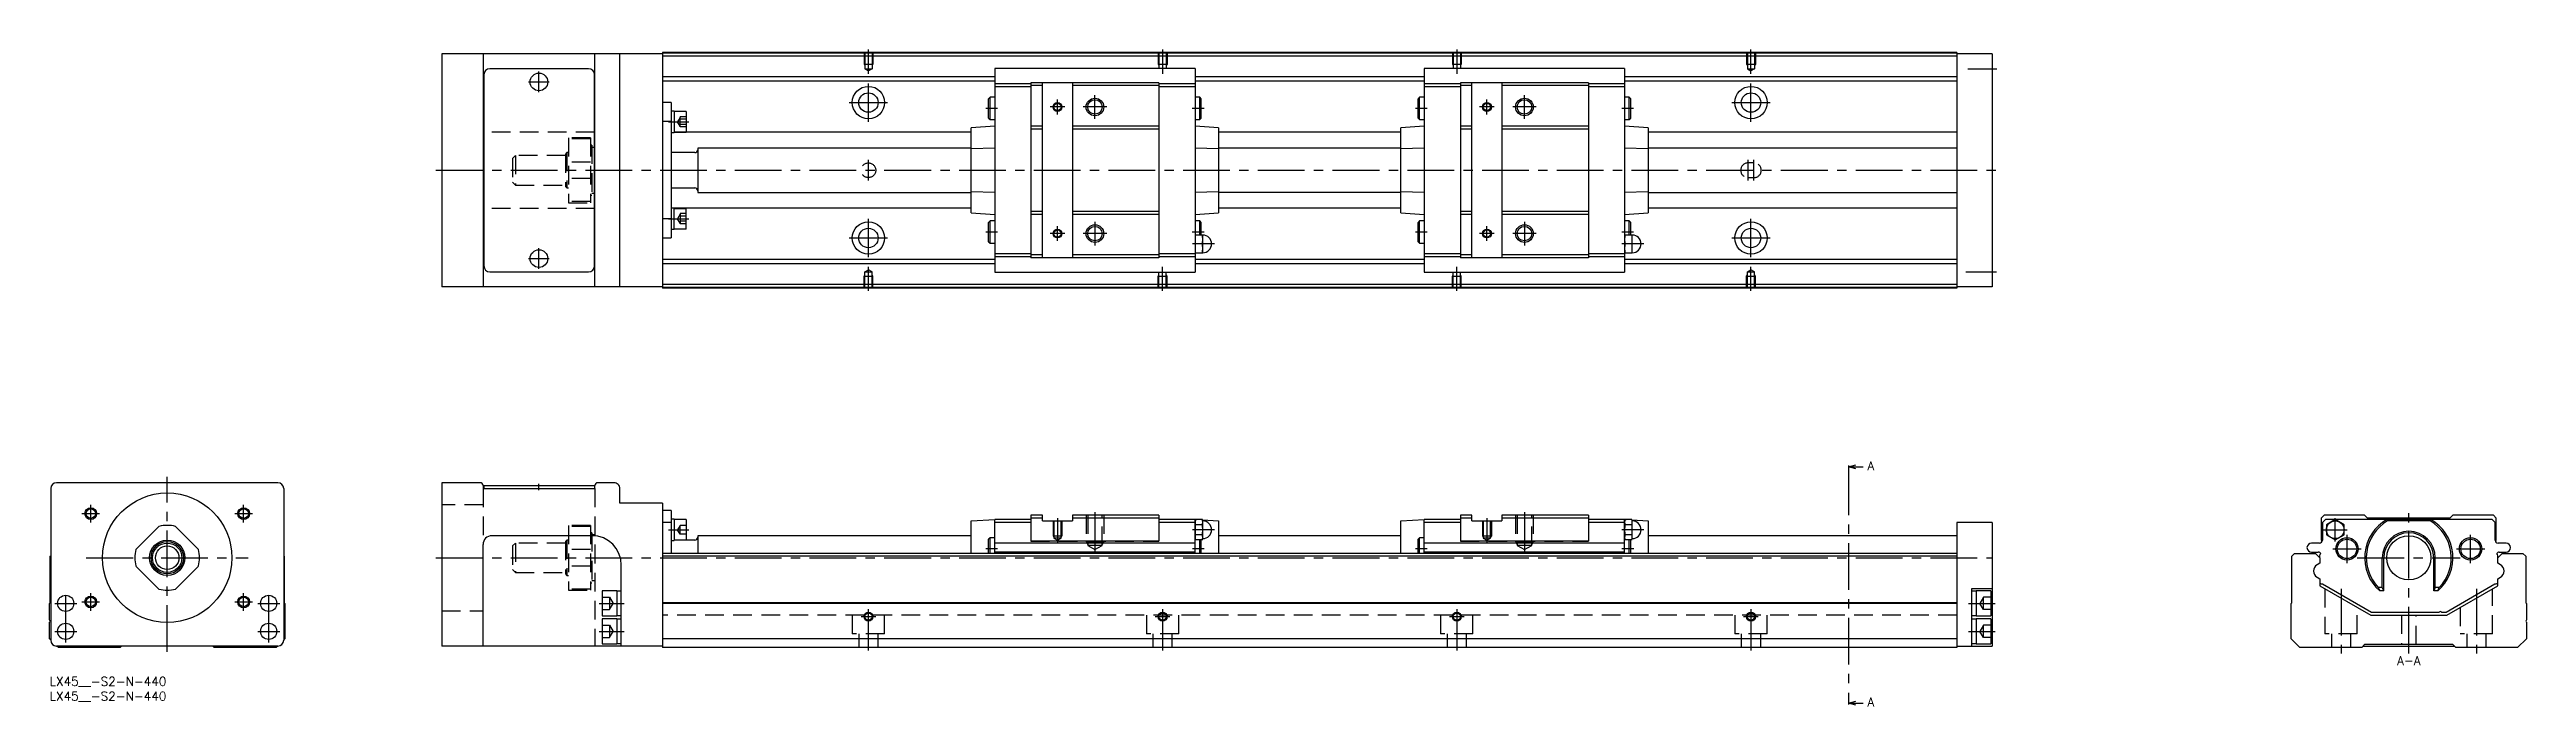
# Model space of a CAD drawing. Extents: x 0 to 842, y -10 to 213.
import ezdxf

# ---------------------------------------------------------------- set-up
doc = ezdxf.new("R2010")
doc.units = 0
doc.header["$LTSCALE"] = 0.5
doc.linetypes.add('CENTER', pattern=[50.8, 31.75, -6.35, 6.35, -6.35])
doc.linetypes.add('DASHED', pattern=[19.05, 12.7, -6.35])
for name, color, linetype in [('MSM_CENTER', 1, 'CENTER'), ('MSM_CONTINUOUS', 7, 'CONTINUOUS'), ('MSM_DASHED', 4, 'DASHED'), ('MSM_NARROW', 5, 'CONTINUOUS'), ('MSM_PART_NUMBER', 7, 'CONTINUOUS')]:
    doc.layers.add(name, color=color, linetype=linetype)
doc.styles.get("Standard").update_dxf_attribs({"font": 'txt.shx', "height": 3, "bigfont": 'bigfont.shx'})

# ---------------------------------------------------------------- blocks, each defined once
blk = doc.blocks.new('*U3')
at = {"layer": 'MSM_PART_NUMBER'}
blk.add_text('LX45__-S2-N-440', height=3, dxfattribs=at).set_placement((0, -3))
blk = doc.blocks.new('*U4')
at = {"layer": 'MSM_PART_NUMBER'}
blk.add_text('LX45__-S2-N-440', height=3, dxfattribs=at).set_placement((0, -8))

msp = doc.modelspace()

# ---------------------------------------------------------------- linework, layer by layer
at = {"layer": 'MSM_CENTER'}
for p, q in [((278.36, 204.91), (278.36, 213.12)), ((378.36, 213.12), (378.36, 204.91)), ((478.36, 213.12), (478.36, 204.91)), ((578.36, 204.91), (578.36, 213.12)), ((162.86, 202.12), (169.86, 202.12)), ((166.36, 198.62), (166.36, 205.62)), ((652.03, 206.62), (661.98, 206.62)), ((271.86, 195.12), (284.85, 195.12)), ((278.36, 188.62), (278.36, 201.62)), ((342.61, 191.12), (342.61, 196.12)), ((355.36, 189.62), (355.36, 197.62)), ((488.61, 191.12), (488.61, 196.12)), ((501.36, 189.62), (501.36, 197.62)), ((571.86, 195.12), (584.86, 195.12)), ((578.36, 188.62), (578.36, 201.62)), ((210.36, 188.58), (217.36, 188.58)), ((322.26, 193.12), (318.27, 193.12)), ((345.11, 193.62), (340.11, 193.62)), ((359.36, 193.62), (351.36, 193.62)), ((392.47, 193.12), (388.45, 193.12)), ((468.26, 193.12), (464.27, 193.12)), ((491.11, 193.62), (486.11, 193.62)), ((505.36, 193.62), (497.36, 193.62)), ((538.47, 193.12), (534.45, 193.12)), ((131.36, 172.12), (662.36, 172.12)), ((278.36, 168.62), (278.36, 175.62)), ((577.36, 168.62), (577.36, 175.62)), ((579.36, 168.62), (579.36, 175.62)), ((210.36, 155.67), (217.36, 155.67)), ((278.36, 142.62), (278.36, 155.62)), ((342.61, 148.12), (342.61, 153.12)), ((355.36, 154.62), (355.36, 146.62)), ((488.61, 148.12), (488.61, 153.12)), ((501.36, 154.62), (501.36, 146.62)), ((578.36, 142.62), (578.36, 155.62)), ((166.36, 138.62), (166.36, 145.62)), ((271.86, 149.12), (284.86, 149.12)), ((322.26, 151.12), (318.27, 151.12)), ((345.11, 150.62), (340.11, 150.62)), ((359.36, 150.62), (351.36, 150.62)), ((392.47, 151.12), (388.45, 151.12)), ((395.95, 147.12), (388.47, 147.12)), ((468.26, 151.12), (464.27, 151.12)), ((491.11, 150.62), (486.11, 150.62)), ((505.36, 150.62), (497.36, 150.62)), ((538.47, 151.12), (534.45, 151.12)), ((541.95, 147.12), (534.47, 147.12)), ((571.86, 149.12), (584.86, 149.12)), ((162.86, 142.12), (169.86, 142.12)), ((278.36, 131.12), (278.36, 139.33)), ((378.36, 131.12), (378.36, 139.33)), ((478.36, 131.12), (478.36, 139.33)), ((578.36, 131.12), (578.36, 139.33)), ((651.36, 137.62), (661.86, 137.62)), ((40, 8.5), (40, 68)), ((611.52, 70.87), (611.52, -8.37)), ((166.36, 63.5), (166.36, 65.6)), ((11.02, 55.5), (17.02, 55.5)), ((14.02, 52.5), (14.02, 58.5)), ((62.98, 55.5), (68.98, 55.5)), ((65.98, 52.5), (65.98, 58.5)), ((342.61, 54), (342.61, 45.5)), ((355.36, 56), (355.36, 42.3)), ((488.61, 54), (488.61, 45.5)), ((501.36, 56), (501.36, 42.3)), ((776.97, 46), (776.97, 54)), ((801.97, 8), (801.97, 56)), ((210.36, 50), (217.36, 50)), ((322.26, 43.5), (318.27, 43.5)), ((395.95, 50), (388.47, 50)), ((392.5, 43.5), (388.47, 43.5)), ((468.26, 43.5), (464.27, 43.5)), ((541.95, 50), (534.47, 50)), ((538.5, 43.5), (534.47, 43.5)), ((772.97, 50), (780.97, 50)), ((776.17, 43.5), (785.77, 43.5)), ((780.97, 38.7), (780.97, 48.3)), ((818.17, 43.5), (827.77, 43.5)), ((822.97, 38.7), (822.97, 48.3)), ((12.5, 40.5), (67.5, 40.5)), ((131.36, 40.5), (660.36, 40.5)), ((784.47, 40.5), (819.47, 40.5)), ((5.5, 11.75), (5.5, 28.75)), ((11.02, 25.5), (17.02, 25.5)), ((14.02, 22.5), (14.02, 28.5)), ((62.98, 25.5), (68.98, 25.5)), ((65.98, 22.5), (65.98, 28.5)), ((74.5, 11.75), (74.5, 28.75)), ((778.97, 29.97), (778.97, 8)), ((824.97, 29.97), (824.97, 8)), ((1.75, 25), (9.25, 25)), ((70.75, 25), (78.25, 25)), ((186.86, 25), (195.36, 25)), ((275.86, 20.5), (280.86, 20.5)), ((278.36, 9), (278.36, 23)), ((375.86, 20.5), (380.86, 20.5)), ((378.36, 23), (378.36, 9)), ((475.86, 20.5), (480.86, 20.5)), ((478.36, 23), (478.36, 9)), ((575.86, 20.5), (580.86, 20.5)), ((578.36, 23), (578.36, 9)), ((652.36, 25), (661.36, 25)), ((1.75, 15.5), (9.25, 15.5)), ((70.75, 15.5), (78.25, 15.5)), ((186.86, 15.5), (195.36, 15.5)), ((652.36, 15.5), (661.36, 15.5))]:
    msp.add_line(p, q, dxfattribs=at)
at = {"layer": 'MSM_CONTINUOUS'}
for p, q in [((133.36, 211.72), (133.36, 132.52)), ((208.36, 211.72), (133.36, 211.72)), ((147.36, 211.72), (147.36, 132.52)), ((185.36, 132.52), (185.36, 211.72)), ((193.86, 132.52), (193.86, 211.72)), ((648.36, 212.12), (208.36, 212.12)), ((208.36, 212.12), (208.36, 132.12)), ((648.36, 211.92), (208.36, 211.92)), ((648.36, 210.92), (208.36, 210.92)), ((648.36, 212.12), (648.36, 132.12)), ((660.36, 211.72), (648.36, 211.72)), ((660.36, 211.72), (660.36, 132.52)), ((147.66, 202.22), (147.36, 202.22)), ((147.66, 204.62), (147.66, 139.62)), ((183.26, 206.62), (149.66, 206.62)), ((185.26, 139.62), (185.26, 204.62)), ((185.36, 202.22), (185.26, 202.22)), ((321.31, 203.87), (208.36, 203.87)), ((321.31, 202.37), (208.36, 202.37)), ((389.41, 206.72), (321.31, 206.72)), ((321.31, 206.72), (321.31, 137.52)), ((389.41, 206.72), (389.41, 137.52)), ((467.31, 203.87), (389.41, 203.87)), ((467.31, 202.37), (389.41, 202.37)), ((535.41, 206.72), (467.31, 206.72)), ((467.31, 206.72), (467.31, 137.52)), ((535.41, 206.72), (535.41, 137.52)), ((648.36, 203.87), (535.41, 203.87)), ((648.36, 202.37), (535.41, 202.37)), ((147.66, 197.72), (147.36, 197.72)), ((185.36, 197.72), (185.26, 197.72)), ((211.36, 195.12), (208.36, 195.12)), ((211.36, 195.12), (211.36, 149.12)), ((319.71, 196.92), (319.21, 196.42)), ((319.21, 189.82), (319.21, 196.42)), ((321.31, 196.92), (319.71, 196.92)), ((319.71, 189.32), (319.71, 196.92)), ((333.61, 201.47), (321.31, 201.47)), ((333.61, 200.47), (321.31, 200.47)), ((377.11, 201.87), (333.61, 201.87)), ((333.61, 201.87), (333.61, 142.37)), ((337.51, 200.87), (333.61, 200.87)), ((337.51, 142.37), (337.51, 201.87)), ((347.71, 201.87), (347.71, 142.37)), ((377.11, 200.87), (347.71, 200.87)), ((377.11, 201.87), (377.11, 142.37)), ((389.41, 201.47), (377.11, 201.47)), ((389.41, 200.47), (377.11, 200.47)), ((391.01, 196.92), (389.41, 196.92)), ((391.01, 189.32), (391.01, 196.92)), ((391.51, 196.42), (391.01, 196.92)), ((391.51, 189.82), (391.51, 196.42)), ((465.71, 196.92), (465.21, 196.42)), ((465.21, 189.82), (465.21, 196.42)), ((467.31, 196.92), (465.71, 196.92)), ((465.71, 189.32), (465.71, 196.92)), ((479.61, 201.47), (467.31, 201.47)), ((479.61, 200.47), (467.31, 200.47)), ((523.11, 201.87), (479.61, 201.87)), ((479.61, 201.87), (479.61, 142.37)), ((483.51, 200.87), (479.61, 200.87)), ((483.51, 142.37), (483.51, 201.87)), ((493.71, 201.87), (493.71, 142.37)), ((523.11, 200.87), (493.71, 200.87)), ((523.11, 201.87), (523.11, 142.37)), ((535.41, 201.47), (523.11, 201.47)), ((535.41, 200.47), (523.11, 200.47)), ((537.01, 196.92), (535.41, 196.92)), ((537.01, 189.32), (537.01, 196.92)), ((537.51, 196.42), (537.01, 196.92)), ((537.51, 189.82), (537.51, 196.42)), ((211.36, 188.65), (208.36, 188.65)), ((212.36, 192.23), (211.36, 192.23)), ((212.36, 192.23), (212.36, 184.93)), ((216.36, 192.08), (212.36, 192.08)), ((216.36, 192.08), (216.36, 185.08)), ((321.31, 187.12), (313.31, 186.57)), ((313.31, 157.68), (313.31, 186.57)), ((319.21, 189.82), (319.71, 189.32)), ((319.71, 189.32), (321.31, 189.32)), ((337.51, 187.12), (333.61, 187.12)), ((337.51, 186.12), (333.61, 186.12)), ((377.11, 187.12), (347.71, 187.12)), ((377.11, 186.12), (347.71, 186.12)), ((389.41, 189.32), (391.01, 189.32)), ((397.41, 186.57), (389.41, 187.12)), ((391.01, 189.32), (391.51, 189.82)), ((397.41, 186.57), (397.41, 157.68)), ((467.31, 187.12), (459.31, 186.57)), ((459.31, 157.68), (459.31, 186.57)), ((465.21, 189.82), (465.71, 189.32)), ((465.71, 189.32), (467.31, 189.32)), ((483.51, 187.12), (479.61, 187.12)), ((483.51, 186.12), (479.61, 186.12)), ((523.11, 187.12), (493.71, 187.12)), ((523.11, 186.12), (493.71, 186.12)), ((535.41, 189.32), (537.01, 189.32)), ((543.41, 186.57), (535.41, 187.12)), ((537.01, 189.32), (537.51, 189.82)), ((543.41, 186.57), (543.41, 157.68)), ((147.66, 185.12), (147.36, 185.12)), ((185.36, 185.12), (185.26, 185.12)), ((185.36, 179.87), (185.26, 179.87)), ((211.36, 184.93), (212.36, 184.93)), ((219.36, 178.12), (211.36, 178.12)), ((212.36, 185.08), (216.36, 185.08)), ((313.31, 185.05), (212.36, 185.05)), ((220.36, 179.62), (220.36, 164.62)), ((313.31, 179.62), (220.36, 179.62)), ((321.31, 179.61), (313.31, 179.36)), ((397.41, 179.36), (389.41, 179.61)), ((459.31, 185.05), (397.41, 185.05)), ((459.31, 179.62), (397.41, 179.62)), ((467.31, 179.61), (459.31, 179.36)), ((543.41, 179.36), (535.41, 179.61)), ((648.36, 185.05), (543.41, 185.05)), ((648.36, 179.62), (543.41, 179.62)), ((185.26, 164.37), (185.36, 164.37)), ((211.36, 166.12), (219.36, 166.12)), ((220.36, 164.62), (313.31, 164.62)), ((313.31, 164.89), (321.31, 164.64)), ((389.41, 164.64), (397.41, 164.89)), ((459.31, 164.62), (397.41, 164.62)), ((459.31, 164.89), (467.31, 164.64)), ((535.41, 164.64), (543.41, 164.89)), ((543.41, 164.62), (648.36, 164.62)), ((147.66, 159.12), (147.36, 159.12)), ((185.36, 159.12), (185.26, 159.12)), ((211.36, 155.6), (208.36, 155.6)), ((211.36, 159.32), (212.36, 159.32)), ((212.36, 152.02), (211.36, 152.02)), ((212.36, 152.02), (212.36, 159.32)), ((313.31, 159.2), (212.36, 159.2)), ((212.36, 159.17), (216.36, 159.17)), ((216.36, 152.17), (212.36, 152.17)), ((216.36, 152.17), (216.36, 159.17)), ((313.31, 157.68), (321.31, 157.12)), ((319.71, 154.92), (319.21, 154.42)), ((319.21, 147.82), (319.21, 154.42)), ((321.31, 154.92), (319.71, 154.92)), ((319.71, 147.32), (319.71, 154.92)), ((337.51, 158.12), (333.61, 158.12)), ((337.51, 157.12), (333.61, 157.12)), ((377.11, 158.12), (347.71, 158.12)), ((377.11, 157.12), (347.71, 157.12)), ((389.41, 157.12), (397.41, 157.68)), ((391.01, 154.92), (389.41, 154.92)), ((391.51, 154.42), (391.01, 154.92)), ((391.01, 150.12), (391.01, 154.92)), ((391.51, 150.12), (391.51, 154.42)), ((459.31, 159.2), (397.41, 159.2)), ((459.31, 157.68), (467.31, 157.12)), ((465.71, 154.92), (465.21, 154.42)), ((465.21, 147.82), (465.21, 154.42)), ((467.31, 154.92), (465.71, 154.92)), ((465.71, 147.32), (465.71, 154.92)), ((483.51, 158.12), (479.61, 158.12)), ((483.51, 157.12), (479.61, 157.12)), ((523.11, 158.12), (493.71, 158.12)), ((523.11, 157.12), (493.71, 157.12)), ((535.41, 157.12), (543.41, 157.68)), ((537.01, 154.92), (535.41, 154.92)), ((537.51, 154.42), (537.01, 154.92)), ((537.01, 150.12), (537.01, 154.92)), ((537.51, 150.12), (537.51, 154.42)), ((648.36, 159.2), (543.41, 159.2)), ((147.66, 146.52), (147.36, 146.52)), ((185.36, 146.52), (185.26, 146.52)), ((208.36, 149.12), (211.36, 149.12)), ((319.21, 147.82), (319.71, 147.32)), ((319.71, 147.32), (321.31, 147.32)), ((333.61, 143.77), (321.31, 143.77)), ((337.51, 143.37), (333.61, 143.37)), ((377.11, 143.37), (347.71, 143.37)), ((389.41, 143.77), (377.11, 143.77)), ((392.01, 150.12), (389.41, 150.12)), ((389.41, 144.12), (392.01, 144.12)), ((391.89, 147.12), (389.53, 147.12)), ((392.01, 144.12), (392.01, 150.12)), ((465.21, 147.82), (465.71, 147.32)), ((465.71, 147.32), (467.31, 147.32)), ((479.61, 143.77), (467.31, 143.77)), ((483.51, 143.37), (479.61, 143.37)), ((523.11, 143.37), (493.71, 143.37)), ((535.41, 143.77), (523.11, 143.77)), ((538.01, 150.12), (535.41, 150.12)), ((535.41, 144.12), (538.01, 144.12)), ((537.89, 147.12), (535.53, 147.12)), ((538.01, 144.12), (538.01, 150.12)), ((147.36, 142.02), (147.66, 142.02)), ((149.66, 137.62), (183.26, 137.62)), ((185.26, 142.02), (185.36, 142.02)), ((321.31, 141.87), (208.36, 141.87)), ((321.31, 140.37), (208.36, 140.37)), ((333.61, 142.77), (321.31, 142.77)), ((321.31, 137.52), (389.41, 137.52)), ((377.11, 142.37), (333.61, 142.37)), ((389.41, 142.77), (377.11, 142.77)), ((467.31, 141.87), (389.41, 141.87)), ((467.31, 140.37), (389.41, 140.37)), ((479.61, 142.77), (467.31, 142.77)), ((467.31, 137.52), (535.41, 137.52)), ((523.11, 142.37), (479.61, 142.37)), ((535.41, 142.77), (523.11, 142.77)), ((648.36, 141.87), (535.41, 141.87)), ((648.36, 140.37), (535.41, 140.37)), ((208.36, 132.52), (133.36, 132.52)), ((648.36, 133.32), (208.36, 133.32)), ((648.36, 132.32), (208.36, 132.32)), ((648.36, 132.12), (208.36, 132.12)), ((660.36, 132.52), (648.36, 132.52)), ((611.52, 71.37), (614.02, 72.04)), ((611.52, 71.87), (611.52, 70.87)), ((611.52, 71.37), (616.52, 71.37)), ((614.02, 70.7), (611.52, 71.37)), ((0.4, 64), (0.4, 12.5)), ((77.6, 66), (2.4, 66)), ((79.6, 64), (79.6, 12.5)), ((133.36, 66), (133.36, 10.5)), ((146.36, 66), (133.36, 66)), ((147.36, 65), (147.36, 64)), ((147.36, 64), (185.36, 64)), ((147.66, 65), (147.66, 64)), ((147.66, 65), (185.26, 65)), ((163.36, 65.1), (169.36, 65.1)), ((163.36, 65.1), (163.36, 65)), ((169.36, 65), (169.36, 65.1)), ((185.26, 65), (185.26, 64)), ((185.36, 64), (185.36, 65)), ((191.86, 66), (186.36, 66)), ((193.86, 59), (193.86, 64)), ((208.36, 59), (193.86, 59)), ((208.36, 59), (208.36, 10)), ((29.36, 43.3), (37.2, 51.14)), ((42.8, 51.14), (50.64, 43.3)), ((211.36, 56.5), (208.36, 56.5)), ((211.36, 52.5), (208.36, 52.5)), ((211.36, 56.5), (211.36, 42)), ((212.36, 53.65), (211.36, 53.65)), ((212.36, 53.65), (212.36, 46.35)), ((216.36, 53.5), (212.36, 53.5)), ((216.36, 53.5), (216.36, 46.5)), ((313.31, 53), (321.31, 53.5)), ((313.31, 42), (313.31, 53)), ((333.61, 53.5), (321.31, 53.5)), ((321.31, 42), (321.31, 53.5)), ((333.61, 52.5), (321.31, 52.5)), ((333.61, 55), (333.61, 46.15)), ((337.51, 55), (333.61, 55)), ((337.51, 54), (333.61, 54)), ((337.51, 53), (337.51, 55)), ((337.51, 53), (347.71, 53)), ((347.71, 55), (347.71, 53)), ((377.11, 55), (347.71, 55)), ((377.11, 54), (347.71, 54)), ((377.11, 55), (377.11, 46.15)), ((389.41, 53.5), (377.11, 53.5)), ((389.41, 52.5), (377.11, 52.5)), ((389.41, 53.5), (389.98, 53.46)), ((389.41, 42), (389.41, 53.5)), ((389.53, 53.46), (389.41, 53)), ((389.42, 52.41), (389.41, 52.6)), ((391.89, 53.46), (389.53, 53.46)), ((391.89, 51.73), (389.53, 51.73)), ((392.01, 53), (391.89, 53.46)), ((391.92, 53.34), (397.41, 53)), ((392.01, 47), (392.01, 53)), ((397.41, 53), (397.41, 42)), ((459.31, 53), (467.31, 53.5)), ((459.31, 42), (459.31, 53)), ((479.61, 53.5), (467.31, 53.5)), ((467.31, 42), (467.31, 53.5)), ((479.61, 52.5), (467.31, 52.5)), ((479.61, 55), (479.61, 46.15)), ((483.51, 55), (479.61, 55)), ((483.51, 54), (479.61, 54)), ((483.51, 53), (483.51, 55)), ((483.51, 53), (493.71, 53)), ((493.71, 55), (493.71, 53)), ((523.11, 55), (493.71, 55)), ((523.11, 54), (493.71, 54)), ((523.11, 55), (523.11, 46.15)), ((535.41, 53.5), (523.11, 53.5)), ((535.41, 52.5), (523.11, 52.5)), ((535.41, 53.5), (535.98, 53.46)), ((535.41, 42), (535.41, 53.5)), ((535.53, 53.46), (535.41, 53)), ((535.42, 52.41), (535.41, 52.6)), ((537.89, 53.46), (535.53, 53.46)), ((537.89, 51.73), (535.53, 51.73)), ((538.01, 53), (537.89, 53.46)), ((537.92, 53.34), (543.41, 53)), ((538.01, 47), (538.01, 53)), ((543.41, 53), (543.41, 42)), ((660.36, 52.5), (648.36, 52.5)), ((648.36, 52.5), (648.36, 10)), ((660.36, 52.5), (660.36, 10.5)), ((773.22, 55), (772.22, 54)), ((772.22, 54), (772.22, 46.62)), ((773.62, 53.5), (772.62, 52.5)), ((772.62, 52.5), (772.62, 46.5)), ((786.97, 55), (773.22, 55)), ((830.32, 53.5), (773.62, 53.5)), ((776.97, 53.46), (773.97, 51.73)), ((773.97, 51.73), (773.97, 48.27)), ((779.97, 51.73), (776.97, 53.46)), ((779.97, 48.27), (779.97, 51.73)), ((787.97, 54), (786.97, 55)), ((815.97, 54), (787.97, 54)), ((794.49, 53.5), (794.74, 53)), ((809.2, 53), (794.74, 53)), ((809.2, 53), (809.45, 53.5)), ((816.97, 55), (815.97, 54)), ((830.72, 55), (816.97, 55)), ((831.32, 52.5), (830.32, 53.5)), ((831.72, 54), (830.72, 55)), ((831.32, 46.5), (831.32, 52.5)), ((831.72, 46.62), (831.72, 54)), ((147.36, 10.5), (147.36, 45)), ((184.36, 48), (150.36, 48)), ((211.36, 46.35), (212.36, 46.35)), ((219.36, 46.5), (212.36, 46.5)), ((220.36, 48), (220.36, 42)), ((313.31, 48), (220.36, 48)), ((319.71, 47.3), (319.21, 46.8)), ((319.21, 42), (319.21, 46.8)), ((319.71, 42), (319.71, 47.3)), ((321.31, 47.3), (319.71, 47.3)), ((389.41, 45.5), (321.31, 45.5)), ((389.41, 42.4), (321.31, 42.4)), ((377.11, 46.15), (333.61, 46.15)), ((389.41, 47), (389.53, 46.54)), ((391.89, 48.27), (389.53, 48.27)), ((391.89, 46.54), (389.53, 46.54)), ((391.01, 42), (391.01, 46.54)), ((391.51, 42), (391.51, 46.54)), ((391.89, 46.54), (392.01, 47)), ((459.31, 48), (397.41, 48)), ((465.71, 47.3), (465.21, 46.8)), ((465.21, 42), (465.21, 46.8)), ((465.71, 42), (465.71, 47.3)), ((467.31, 47.3), (465.71, 47.3)), ((535.41, 45.5), (467.31, 45.5)), ((535.41, 42.4), (467.31, 42.4)), ((523.11, 46.15), (479.61, 46.15)), ((535.41, 47), (535.53, 46.54)), ((537.89, 48.27), (535.53, 48.27)), ((537.89, 46.54), (535.53, 46.54)), ((537.01, 42), (537.01, 46.54)), ((537.51, 42), (537.51, 46.54)), ((537.89, 46.54), (538.01, 47)), ((648.36, 48), (543.41, 48)), ((771.62, 45.5), (768.92, 45.5)), ((768.92, 42.4), (771.22, 42.4)), ((773.97, 48.27), (776.97, 46.54)), ((776.97, 46.54), (779.97, 48.27)), ((835.02, 45.5), (832.32, 45.5)), ((832.72, 42.4), (835.02, 42.4)), ((0.2, 41), (0.4, 41.2)), ((0.2, 25.2), (0.2, 41)), ((37.2, 29.86), (29.36, 37.7)), ((50.64, 37.7), (42.8, 29.86)), ((79.6, 41.2), (79.8, 41)), ((79.8, 41), (79.8, 25.2)), ((194.36, 10.5), (194.36, 38)), ((648.36, 42), (208.36, 42)), ((648.36, 41), (208.36, 41)), ((762.17, 41), (763.17, 42)), ((762.17, 25.2), (762.17, 41)), ((763.17, 42), (770.22, 42)), ((770.22, 42), (771.72, 40.5)), ((771.72, 38.61), (770.83, 38.1)), ((770.83, 33.9), (771.72, 33.39)), ((771.67, 41.2), (771.67, 40.55)), ((771.72, 40.5), (771.72, 38.61)), ((792.97, 30.44), (792.97, 40.5)), ((793.47, 29.22), (793.47, 40.5)), ((810.47, 29.22), (810.47, 40.5)), ((810.97, 30.44), (810.97, 40.5)), ((832.22, 40.5), (833.72, 42)), ((832.22, 38.61), (832.22, 40.5)), ((833.12, 38.1), (832.22, 38.61)), ((832.22, 33.39), (833.12, 33.9)), ((832.27, 40.55), (832.27, 41.2)), ((833.72, 42), (840.77, 42)), ((840.77, 42), (841.77, 41)), ((841.77, 41), (841.77, 25.2)), ((192.86, 29.25), (187.86, 29.25)), ((187.86, 29.25), (187.86, 20.75)), ((192.86, 29.25), (192.86, 20.75)), ((194.36, 29.15), (192.86, 29.15)), ((660.36, 30), (653.36, 30)), ((653.36, 30), (653.36, 10.5)), ((654.86, 29.15), (653.36, 29.15)), ((659.86, 29.25), (654.86, 29.25)), ((654.86, 29.25), (654.86, 20.75)), ((659.86, 29.25), (659.86, 20.75)), ((771.72, 33.39), (771.72, 31)), ((771.72, 31), (789.04, 21)), ((772.47, 31.61), (772.67, 31.61)), ((772.67, 31.61), (789.31, 22)), ((792.97, 30.44), (791.61, 30.44)), ((793.47, 29.22), (792.08, 29.22)), ((793.47, 29.22), (792.97, 30.44)), ((810.97, 30.44), (810.47, 29.22)), ((811.86, 29.22), (810.47, 29.22)), ((812.33, 30.44), (810.97, 30.44)), ((814.63, 22), (831.27, 31.61)), ((814.9, 21), (832.22, 31)), ((831.27, 31.61), (831.47, 31.61)), ((832.22, 31), (832.22, 33.39)), ((0, 25), (0.2, 25.2)), ((0, 19.4), (0, 25)), ((0, 13), (0, 18.6)), ((79.8, 25.2), (80, 25)), ((80, 25), (80, 13)), ((187.86, 20.75), (192.86, 20.75)), ((192.86, 19.75), (187.86, 19.75)), ((187.86, 19.75), (187.86, 11.25)), ((192.86, 20.85), (194.36, 20.85)), ((192.86, 19.75), (192.86, 11.25)), ((194.36, 19.65), (192.86, 19.65)), ((648.36, 25.2), (208.36, 25.2)), ((648.36, 25), (208.36, 25)), ((653.36, 20.85), (654.86, 20.85)), ((654.86, 19.65), (653.36, 19.65)), ((654.86, 20.75), (659.86, 20.75)), ((659.86, 19.75), (654.86, 19.75)), ((654.86, 19.75), (654.86, 11.25)), ((659.86, 19.75), (659.86, 11.25)), ((761.97, 25), (762.17, 25.2)), ((761.97, 13), (761.97, 25)), ((789.04, 21), (814.9, 21)), ((789.31, 22), (812.32, 22)), ((813.12, 22), (814.63, 22)), ((841.77, 25.2), (841.97, 25)), ((841.97, 25), (841.97, 19.4)), ((841.97, 18.6), (841.97, 13)), ((0.4, 12.6), (0, 13)), ((77.6, 10.5), (2.4, 10.5)), ((3, 10), (2.5, 10.5)), ((24, 10), (3, 10)), ((24.5, 10.5), (24, 10)), ((56, 10), (55.5, 10.5)), ((77, 10), (56, 10)), ((77.5, 10.5), (77, 10)), ((80, 13), (79.6, 12.6)), ((208.36, 10.5), (133.36, 10.5)), ((187.86, 11.25), (192.86, 11.25)), ((192.86, 11.35), (194.36, 11.35)), ((648.36, 13), (208.36, 13)), ((648.36, 10), (208.36, 10)), ((648.36, 10.5), (660.36, 10.5)), ((653.36, 11.35), (654.86, 11.35)), ((654.86, 11.25), (659.86, 11.25)), ((764.97, 10), (761.97, 13)), ((785.97, 10), (764.97, 10)), ((786.97, 11), (785.97, 10)), ((786.47, 10.5), (817.47, 10.5)), ((816.97, 11), (786.97, 11)), ((817.97, 10), (816.97, 11)), ((838.97, 10), (817.97, 10)), ((841.97, 13), (838.97, 10)), ((611.52, -8.87), (614.02, -8.2)), ((611.52, -8.37), (611.52, -9.37)), ((611.52, -8.87), (616.52, -8.87)), ((614.02, -9.54), (611.52, -8.87))]:
    msp.add_line(p, q, dxfattribs=at)
for centre, radius in [((166.36, 202.12), 3), ((278.36, 195.12), 5.5), ((278.36, 195.12), 3.3), ((342.61, 193.62), 1.23), ((355.36, 193.62), 2.46), ((488.61, 193.62), 1.23), ((501.36, 193.62), 2.46), ((578.36, 195.12), 5.5), ((578.36, 195.12), 3.3), ((278.36, 149.12), 5.5), ((278.36, 149.12), 3.3), ((342.61, 150.62), 1.23), ((355.36, 150.62), 2.46), ((488.61, 150.62), 1.23), ((501.36, 150.62), 2.46), ((578.36, 149.12), 5.5), ((578.36, 149.12), 3.3), ((166.36, 142.12), 3), ((40, 40.5), 22), ((14.02, 55.5), 1.62), ((65.98, 55.5), 1.62), ((776.97, 50), 3), ((40, 40.5), 6), ((40, 40.5), 5.5), ((40, 40.5), 5), ((40, 40.5), 4), ((780.97, 43.5), 3.8), ((780.97, 43.5), 3.3), ((801.97, 40.5), 7.5), ((822.97, 43.5), 3.8), ((822.97, 43.5), 3.3), ((5.5, 25), 2.75), ((14.02, 25.5), 1.62), ((65.98, 25.5), 1.62), ((74.5, 25), 2.75), ((5.5, 15.5), 2.75), ((74.5, 15.5), 2.75), ((278.36, 20.5), 1.23), ((378.36, 20.5), 1.23), ((478.36, 20.5), 1.23), ((578.36, 20.5), 1.23)]:
    msp.add_circle(centre, radius, dxfattribs=at)
for centre, radius, start, end in [((149.66, 204.62), 2, 90, 180), ((183.26, 204.62), 2, 0, 90), ((219.36, 179.12), 1, 270, 0), ((219.36, 165.12), 1, 0, 90), ((399.1, 148.58), 9.69, 170.8086, 179.713), ((399.11, 148.67), 9.7, 180.28862, 189.18978), ((399.1, 145.58), 9.69, 170.8086, 179.713), ((399.11, 145.67), 9.7, 180.28862, 189.18978), ((382.31, 148.58), 9.7, 0.28862, 9.18978), ((382.32, 148.67), 9.69, 350.8086, 359.713), ((382.31, 145.58), 9.7, 0.28862, 9.18978), ((382.32, 145.67), 9.69, 350.8086, 359.713), ((392.01, 147.12), 3, 270, 90), ((545.1, 148.58), 9.69, 170.8086, 179.713), ((545.11, 148.67), 9.7, 180.28862, 189.18978), ((545.1, 145.58), 9.69, 170.8086, 179.713), ((545.11, 145.67), 9.7, 180.28862, 189.18978), ((528.31, 148.58), 9.7, 0.28862, 9.18978), ((528.32, 148.67), 9.69, 350.8086, 359.713), ((528.31, 145.58), 9.7, 0.28862, 9.18978), ((528.32, 145.67), 9.69, 350.8086, 359.713), ((538.01, 147.12), 3, 270, 90), ((149.66, 139.62), 2, 180, 270), ((183.26, 139.62), 2, 270, 0), ((2.4, 64), 2, 90, 180), ((77.6, 64), 2, 0, 90), ((146.36, 65), 1, 0, 90), ((186.37, 64.99), 1.01, 90.69584, 179.30416), ((191.86, 64), 2, 359.99784, 90.00216), ((40, 40.5), 11, 75.27264, 104.72736), ((392.72, 52.57), 3.31, 164.22771, 179.4294), ((392.72, 52.63), 3.31, 180.57378, 195.76911), ((402.3, 49.95), 12.89, 172.03062, 179.75617), ((388.7, 52.56), 3.31, 0.57378, 15.76911), ((388.7, 52.63), 3.31, 344.22771, 359.4294), ((379.12, 49.94), 12.89, 0.24521, 7.968), ((392.01, 50), 3, 270, 90), ((538.72, 52.57), 3.31, 164.22771, 179.4294), ((538.72, 52.63), 3.31, 180.57378, 195.76911), ((548.3, 49.95), 12.89, 172.03062, 179.75617), ((534.7, 52.56), 3.31, 0.57378, 15.76911), ((534.7, 52.63), 3.31, 344.22771, 359.4294), ((525.12, 49.94), 12.89, 0.24521, 7.968), ((538.01, 50), 3, 270, 90), ((801.97, 40.5), 15, 119.92643, 228.76392), ((801.97, 40.5), 14.44, 120.05097, 224.15139), ((801.97, 40.5), 14.44, 315.84861, 59.94903), ((801.97, 40.5), 15, 311.23608, 60.07357), ((40, 40.5), 11, 165.27264, 194.72736), ((40, 40.5), 11, 345.27264, 14.72736), ((150.36, 45), 3, 90, 180), ((184.36, 38), 10, 0, 90), ((219.36, 47.5), 1, 270, 0), ((402.87, 50.1), 13.46, 180.40698, 187.80623), ((392.72, 47.37), 3.31, 164.22771, 179.4294), ((392.72, 47.44), 3.31, 180.57378, 195.76911), ((378.55, 50.1), 13.46, 352.19377, 359.59302), ((388.7, 47.37), 3.31, 0.57378, 15.76911), ((388.7, 47.43), 3.31, 344.22771, 359.4294), ((548.87, 50.1), 13.46, 180.40698, 187.80623), ((538.72, 47.37), 3.31, 164.22771, 179.4294), ((538.72, 47.44), 3.31, 180.57378, 195.76911), ((524.55, 50.1), 13.46, 352.19377, 359.59302), ((534.7, 47.37), 3.31, 0.57378, 15.76911), ((534.7, 47.43), 3.31, 344.22771, 359.4294), ((768.92, 43.95), 1.55, 90, 270), ((771.22, 41.4), 1, 30.09191, 90), ((771.62, 46.5), 1, 270, 0), ((772.72, 46.62), 0.5, 180, 251.07258), ((801.97, 40.5), 9, 0, 180), ((801.97, 40.5), 8.5, 0, 180), ((832.32, 46.5), 1, 180, 270), ((831.22, 46.62), 0.5, 289.00551, 0), ((832.72, 41.4), 1, 90, 149.90809), ((835.02, 43.95), 1.55, 270, 90), ((772.13, 35.85), 2.6, 120.00003, 176.58933), ((772.13, 36.15), 2.6, 183.41067, 239.99996), ((772.47, 41.2), 0.8, 118.74892, 180), ((831.47, 41.2), 0.8, 0, 61.25108), ((831.82, 35.85), 2.6, 3.41067, 59.99996), ((831.82, 36.15), 2.6, 300.00004, 356.58933), ((40, 40.5), 11, 255.27264, 284.72736), ((772.47, 32.41), 0.8, 200.37237, 270), ((805.6, 35.16), 14.76, 198.65668, 203.74193), ((798.26, 35.2), 14.86, 336.27386, 341.32752), ((831.47, 32.41), 0.8, 270, 339.63587), ((-0.3, 19), 0.5, 306.8699, 53.1301), ((812.72, 21.7), 0.5, 36.8699, 143.1301), ((842.27, 19), 0.5, 126.8699, 233.1301), ((2.4, 12.5), 2, 180, 270), ((77.6, 12.5), 2, 270, 0)]:
    msp.add_arc(centre, radius, start, end, dxfattribs=at)
at = {"layer": 'MSM_DASHED'}
for p, q in [((276.86, 212.12), (276.86, 208.12)), ((277.13, 212.12), (277.13, 206.62)), ((279.59, 212.12), (279.59, 206.62)), ((279.86, 212.12), (279.86, 208.12)), ((376.86, 212.12), (376.86, 208.12)), ((377.13, 212.12), (377.13, 206.72)), ((379.59, 212.12), (379.59, 206.72)), ((379.86, 212.12), (379.86, 208.12)), ((476.86, 212.12), (476.86, 208.12)), ((477.13, 212.12), (477.13, 206.72)), ((479.59, 212.12), (479.59, 206.72)), ((479.86, 212.12), (479.86, 208.12)), ((576.86, 212.12), (576.86, 208.12)), ((577.13, 212.12), (577.13, 206.62)), ((579.59, 212.12), (579.59, 206.62)), ((579.86, 212.12), (579.86, 208.12)), ((276.86, 208.12), (277.13, 207.66)), ((276.86, 208.12), (279.86, 208.12)), ((277.13, 206.62), (278.36, 205.91)), ((277.13, 206.62), (279.59, 206.62)), ((279.59, 206.62), (278.36, 205.91)), ((279.86, 208.12), (279.59, 207.66)), ((376.86, 208.12), (379.86, 208.12)), ((376.86, 208.12), (377.13, 207.66)), ((379.86, 208.12), (379.59, 207.66)), ((476.86, 208.12), (479.86, 208.12)), ((476.86, 208.12), (477.13, 207.66)), ((479.86, 208.12), (479.59, 207.66)), ((576.86, 208.12), (579.86, 208.12)), ((576.86, 208.12), (577.13, 207.66)), ((577.13, 206.62), (579.59, 206.62)), ((577.13, 206.62), (578.36, 205.91)), ((579.59, 206.62), (578.36, 205.91)), ((579.86, 208.12), (579.59, 207.66)), ((214.36, 190.08), (213.49, 188.58)), ((214.36, 187.08), (213.49, 188.58)), ((214.36, 186.85), (214.36, 190.31)), ((216.36, 190.31), (214.36, 190.31)), ((216.36, 189.45), (214.36, 189.45)), ((216.36, 187.71), (214.36, 187.71)), ((216.36, 186.85), (214.36, 186.85)), ((185.26, 185.12), (147.66, 185.12)), ((158.36, 177.12), (157.36, 176.12)), ((158.36, 177.12), (158.36, 167.12)), ((175.36, 177.12), (158.36, 177.12)), ((175.86, 178.12), (175.36, 177.62)), ((175.36, 177.62), (175.36, 166.62)), ((175.86, 178.12), (175.86, 166.12)), ((176.36, 178.12), (175.86, 178.12)), ((183.86, 183.12), (176.36, 183.12)), ((176.36, 183.12), (176.36, 161.12)), ((183.86, 182.76), (176.36, 182.76)), ((183.86, 183.12), (183.86, 161.12)), ((184.36, 180.62), (183.86, 180.62)), ((184.36, 180.62), (184.36, 163.62)), ((185.26, 179.87), (184.36, 179.87)), ((157.36, 176.12), (157.36, 168.12)), ((183.86, 174.92), (176.36, 174.92)), ((183.86, 169.33), (176.36, 169.33)), ((579.36, 174.62), (577.36, 174.62)), ((577.36, 169.62), (579.36, 169.62)), ((157.36, 168.12), (158.36, 167.12)), ((158.36, 167.12), (175.36, 167.12)), ((175.36, 166.62), (175.86, 166.12)), ((175.86, 166.12), (176.36, 166.12)), ((183.86, 161.49), (176.36, 161.49)), ((176.36, 161.12), (183.86, 161.12)), ((183.86, 163.62), (184.36, 163.62)), ((184.36, 164.37), (185.26, 164.37)), ((185.26, 159.12), (147.66, 159.12)), ((214.36, 157.17), (213.49, 155.67)), ((214.36, 154.17), (213.49, 155.67)), ((214.36, 157.4), (214.36, 153.94)), ((216.36, 157.4), (214.36, 157.4)), ((216.36, 156.54), (214.36, 156.54)), ((216.36, 154.8), (214.36, 154.8)), ((216.36, 153.94), (214.36, 153.94)), ((276.86, 136.12), (277.13, 136.59)), ((276.86, 132.12), (276.86, 136.12)), ((276.86, 136.12), (279.86, 136.12)), ((277.13, 137.62), (278.36, 138.33)), ((277.13, 132.12), (277.13, 137.62)), ((277.13, 137.62), (279.59, 137.62)), ((279.59, 137.62), (278.36, 138.33)), ((279.59, 132.12), (279.59, 137.62)), ((279.86, 136.12), (279.59, 136.59)), ((279.86, 132.12), (279.86, 136.12)), ((376.86, 136.12), (377.13, 136.59)), ((376.86, 136.12), (379.86, 136.12)), ((376.86, 132.12), (376.86, 136.12)), ((377.13, 132.12), (377.13, 137.52)), ((379.59, 132.12), (379.59, 137.52)), ((379.86, 136.12), (379.59, 136.59)), ((379.86, 132.12), (379.86, 136.12)), ((476.86, 136.12), (477.13, 136.59)), ((476.86, 136.12), (479.86, 136.12)), ((476.86, 132.12), (476.86, 136.12)), ((477.13, 132.12), (477.13, 137.52)), ((479.59, 132.12), (479.59, 137.52)), ((479.86, 136.12), (479.59, 136.59)), ((479.86, 132.12), (479.86, 136.12)), ((576.86, 136.12), (577.13, 136.59)), ((576.86, 136.12), (579.86, 136.12)), ((576.86, 132.12), (576.86, 136.12)), ((577.13, 137.62), (578.36, 138.33)), ((577.13, 137.62), (579.59, 137.62)), ((577.13, 132.12), (577.13, 137.62)), ((579.59, 137.62), (578.36, 138.33)), ((579.59, 132.12), (579.59, 137.62)), ((579.86, 136.12), (579.59, 136.59)), ((579.86, 132.12), (579.86, 136.12)), ((147.36, 64), (147.36, 45)), ((185.36, 64), (185.36, 10.5)), ((147.36, 58.5), (133.36, 58.5)), ((176.36, 51.5), (176.36, 29.5)), ((183.86, 51.5), (176.36, 51.5)), ((183.86, 51.14), (176.36, 51.14)), ((183.86, 51.5), (183.86, 29.5)), ((214.36, 51.5), (213.49, 50)), ((214.36, 48.5), (214.36, 51.5)), ((216.36, 51.5), (214.36, 51.5)), ((341.11, 53), (341.11, 48)), ((341.38, 53), (341.38, 47.21)), ((343.84, 47.21), (343.84, 53)), ((344.11, 53), (344.11, 48)), ((352.36, 55), (352.36, 46)), ((352.9, 55), (352.9, 44.72)), ((357.82, 44.72), (357.82, 55)), ((358.36, 55), (358.36, 46)), ((487.11, 53), (487.11, 48)), ((487.38, 53), (487.38, 47.21)), ((489.84, 47.21), (489.84, 53)), ((490.11, 53), (490.11, 48)), ((498.36, 55), (498.36, 46)), ((498.9, 55), (498.9, 44.72)), ((503.82, 44.72), (503.82, 55)), ((504.36, 55), (504.36, 46)), ((158.36, 45.5), (157.36, 44.5)), ((157.36, 44.5), (157.36, 36.5)), ((158.36, 45.5), (158.36, 35.5)), ((175.36, 45.5), (158.36, 45.5)), ((175.86, 46.5), (175.36, 46)), ((175.36, 46), (175.36, 35)), ((175.86, 46.5), (175.86, 34.5)), ((176.36, 46.5), (175.86, 46.5)), ((183.86, 43.3), (176.36, 43.3)), ((184.36, 49), (183.86, 49)), ((184.36, 49), (184.36, 32)), ((185.36, 48.25), (184.36, 48.25)), ((214.36, 48.5), (213.49, 50)), ((214.36, 50), (216.36, 50)), ((216.36, 48.5), (214.36, 48.5)), ((333.61, 46.15), (377.11, 46.15)), ((341.11, 48), (344.11, 48)), ((341.11, 48), (341.38, 47.53)), ((341.38, 47.21), (342.61, 46.5)), ((343.84, 47.21), (341.38, 47.21)), ((342.61, 46.5), (343.84, 47.21)), ((344.11, 48), (343.84, 47.53)), ((352.36, 46), (352.9, 45.06)), ((352.36, 46), (358.36, 46)), ((352.9, 44.72), (355.36, 43.3)), ((357.82, 44.72), (352.9, 44.72)), ((355.36, 43.3), (357.82, 44.72)), ((358.36, 46), (357.82, 45.06)), ((479.61, 46.15), (523.11, 46.15)), ((487.11, 48), (490.11, 48)), ((487.11, 48), (487.38, 47.53)), ((487.38, 47.21), (488.61, 46.5)), ((489.84, 47.21), (487.38, 47.21)), ((488.61, 46.5), (489.84, 47.21)), ((490.11, 48), (489.84, 47.53)), ((498.36, 46), (498.9, 45.06)), ((498.36, 46), (504.36, 46)), ((498.9, 44.72), (501.36, 43.3)), ((503.82, 44.72), (498.9, 44.72)), ((501.36, 43.3), (503.82, 44.72)), ((504.36, 46), (503.82, 45.06)), ((157.36, 36.5), (158.36, 35.5)), ((158.36, 35.5), (175.36, 35.5)), ((175.36, 35), (175.86, 34.5)), ((175.86, 34.5), (176.36, 34.5)), ((183.86, 37.7), (176.36, 37.7)), ((183.86, 29.86), (176.36, 29.86)), ((176.36, 29.5), (183.86, 29.5)), ((183.86, 32), (184.36, 32)), ((184.36, 32.75), (185.36, 32.75)), ((187.86, 27.12), (190.36, 27.12)), ((190.36, 27.12), (190.36, 22.88)), ((190.36, 27.12), (191.59, 25)), ((657.36, 27.12), (656.13, 25)), ((659.86, 27.12), (657.36, 27.12)), ((657.36, 22.88), (657.36, 27.12)), ((773.47, 29.99), (773.47, 14.7)), ((830.47, 14.7), (830.47, 29.99)), ((133.36, 22.5), (147.36, 22.5)), ((187.86, 25), (190.36, 25)), ((187.86, 22.88), (190.36, 22.88)), ((187.86, 17.62), (190.36, 17.62)), ((190.36, 22.88), (191.59, 25)), ((190.36, 17.62), (191.59, 15.5)), ((190.36, 17.62), (190.36, 13.38)), ((648.36, 25.2), (208.36, 25.2)), ((648.36, 25), (208.36, 25)), ((648.36, 21), (208.36, 21)), ((272.86, 21), (272.86, 14.7)), ((283.86, 14.7), (283.86, 21)), ((372.86, 21), (372.86, 14.7)), ((383.86, 14.7), (383.86, 21)), ((472.86, 21), (472.86, 14.7)), ((483.86, 14.7), (483.86, 21)), ((572.86, 21), (572.86, 14.7)), ((583.86, 14.7), (583.86, 21)), ((657.36, 22.88), (656.13, 25)), ((657.36, 17.62), (656.13, 15.5)), ((657.36, 25), (659.86, 25)), ((659.86, 22.88), (657.36, 22.88)), ((657.36, 13.38), (657.36, 17.62)), ((659.86, 17.62), (657.36, 17.62)), ((784.47, 14.7), (784.47, 23.64)), ((799.47, 21), (799.47, 11)), ((804.47, 11), (804.47, 21)), ((819.47, 23.64), (819.47, 14.7)), ((187.86, 15.5), (190.36, 15.5)), ((187.86, 13.38), (190.36, 13.38)), ((190.36, 13.38), (191.59, 15.5)), ((283.86, 14.7), (272.86, 14.7)), ((275.06, 14.7), (275.06, 10)), ((281.66, 10), (281.66, 14.7)), ((383.86, 14.7), (372.86, 14.7)), ((375.06, 14.7), (375.06, 10)), ((381.66, 10), (381.66, 14.7)), ((483.86, 14.7), (472.86, 14.7)), ((475.06, 14.7), (475.06, 10)), ((481.66, 10), (481.66, 14.7)), ((583.86, 14.7), (572.86, 14.7)), ((575.06, 14.7), (575.06, 10)), ((581.66, 10), (581.66, 14.7)), ((657.36, 13.38), (656.13, 15.5)), ((657.36, 15.5), (659.86, 15.5)), ((659.86, 13.38), (657.36, 13.38)), ((784.47, 14.7), (773.47, 14.7)), ((775.67, 14.7), (775.67, 10)), ((782.27, 10), (782.27, 14.7)), ((830.47, 14.7), (819.47, 14.7)), ((821.67, 14.7), (821.67, 10)), ((828.27, 10), (828.27, 14.7))]:
    msp.add_line(p, q, dxfattribs=at)
msp.add_circle((278.36, 172.12), 2.5, dxfattribs=at)
for centre, start, end in [((577.36, 172.12), 90, 270), ((579.36, 172.12), 270, 90)]:
    msp.add_arc(centre, 2.5, start, end, dxfattribs=at)
at = {"layer": 'MSM_NARROW'}
for centre, radius in [((342.61, 193.62), 1.5), ((355.36, 193.62), 3), ((488.61, 193.62), 1.5), ((501.36, 193.62), 3), ((342.61, 150.62), 1.5), ((355.36, 150.62), 3), ((488.61, 150.62), 1.5), ((501.36, 150.62), 3), ((14.02, 55.5), 2), ((65.98, 55.5), 2), ((14.02, 25.5), 2), ((65.98, 25.5), 2), ((278.36, 20.5), 1.5), ((378.36, 20.5), 1.5), ((478.36, 20.5), 1.5), ((578.36, 20.5), 1.5)]:
    msp.add_circle(centre, radius, dxfattribs=at)

# ---------------------------------------------------------------- block references
at = {"layer": 'MSM_CONTINUOUS'}
for name in ['*U3', '*U4']:
    msp.add_blockref(name, (0, 0), dxfattribs=at)

# ---------------------------------------------------------------- texts
at = {"layer": 'MSM_PART_NUMBER'}
for s, p in [('A', (617.94, 70.24)), ('A-A', (797.97, 4.04)), ('A', (617.94, -10))]:
    msp.add_text(s, height=3, dxfattribs=at).set_placement(p)

doc.saveas('drawing.dxf')
